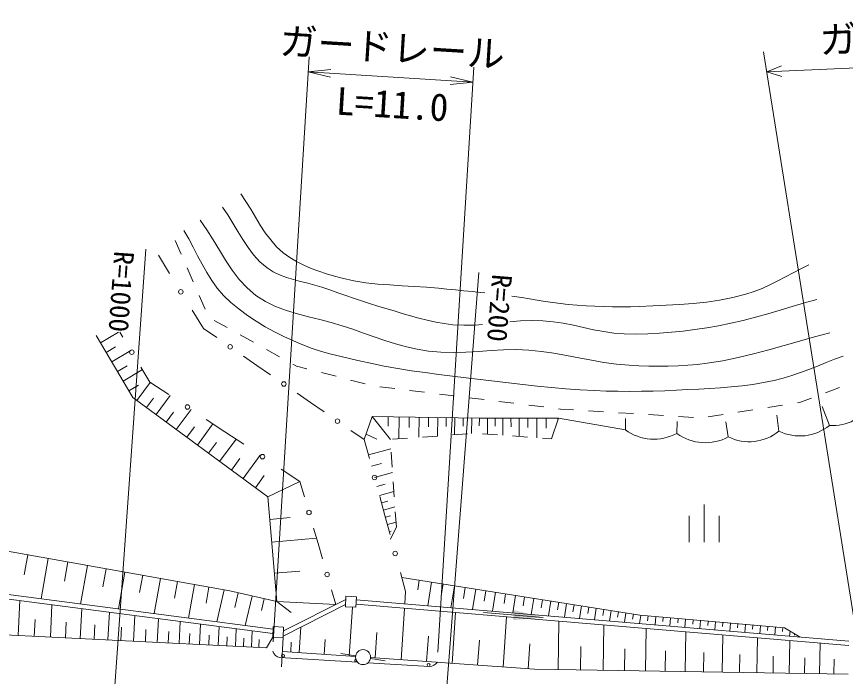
# Model space of a CAD drawing. Units: millimetres, scale not verified. Extents: x 40000 to 680000, y 20000 to 380000.
# Drawn here: x 174828 to 230038, y 285988 to 329957 of the extents above; entities that cross this region are included whole.
import ezdxf
from ezdxf.enums import TextEntityAlignment as Align

# ---------------------------------------------------------------- set-up
doc = ezdxf.new("R2010")
doc.units = ezdxf.units.MM
doc.header["$LTSCALE"] = 1000
doc.linetypes.add('CHAIN', pattern=[18.5, 12, -1.5, 3.5, -1.5])
for name, color, linetype, lineweight in [('M-BGD', 7, 'Continuous', 13), ('M-BMK', 2, 'CHAIN', 13), ('M-STR-HTXT', 7, 'Continuous', 13)]:
    doc.layers.add(name, color=color, linetype=linetype, lineweight=lineweight)
doc.styles.add('ＭＳ ゴシック', font='')
doc.styles.get('ＭＳ ゴシック').set_extended_font_data('MS Gothic')

# ---------------------------------------------------------------- blocks, each defined once
blk = doc.blocks.new('open_arrow')
at = {"color": 0, "linetype": 'Continuous', "lineweight": -2}
blk.add_lwpolyline([(7.5, 1.25), (0, 0), (7.5, -1.25)], dxfattribs=at)
blk = doc.blocks.new('filled_arrow')
at = {"color": 0, "linetype": 'Continuous', "lineweight": -2}
blk.add_solid([(7.5, 1.25), (0, 0), (7.5, -1.25)], dxfattribs=at)

msp = doc.modelspace()

# ---------------------------------------------------------------- linework, layer by layer
at = {"layer": 'M-BGD'}
for p, q in [((185387, 315038), (185789, 314122)), ((184273, 314053), (185022, 312836)), ((186190, 313207), (186591, 312291)), ((186993, 311375), (187394, 310459)), ((186521, 310400), (187271, 309182)), ((187271, 309182), (188164, 308564)), ((187985, 309715), (188859, 309228)), ((182566, 304575), (180125, 308709)), ((180415, 308218), (181618, 308928)), ((181701, 308923), (181902, 308590)), ((189732, 308741), (190606, 308254)), ((180791, 307580), (181425, 307955)), ((181168, 306943), (182442, 307696)), ((191479, 307768), (192352, 307281)), ((189949, 307328), (190842, 306710)), ((181544, 306306), (182185, 306684)), ((181921, 305668), (183209, 306429)), ((183108, 306596), (183711, 305599)), ((190842, 306710), (191735, 306092)), ((195136, 306231), (196106, 305985)), ((182301, 305024), (182948, 305407)), ((182847, 304369), (183738, 305581)), ((183711, 305599), (184960, 304771)), ((197075, 305738), (198044, 305492)), ((193521, 304856), (194414, 304238)), ((199021, 305288), (200014, 305166)), ((201006, 305044), (201999, 304921)), ((202991, 304799), (203984, 304677)), ((228713, 304892), (229649, 305246)), ((191555, 297962), (182566, 304575)), ((183484, 303900), (183941, 304521)), ((184121, 303431), (185059, 304706)), ((194414, 304238), (195307, 303620)), ((204976, 304555), (205969, 304432)), ((206961, 304310), (207954, 304188)), ((185462, 302445), (186448, 303785)), ((208946, 304066), (209939, 303943)), ((212926, 303688), (213925, 303626)), ((222882, 303600), (223870, 303754)), ((224859, 303907), (225847, 304061)), ((228974, 302718), (228485, 303983)), ((184792, 302938), (185273, 303592)), ((187459, 303116), (188708, 302288)), ((198510, 303318), (197985, 301766)), ((199726, 301785), (198510, 303318)), ((205669, 303187), (198510, 303318)), ((199583, 303298), (199571, 302654)), ((200313, 303285), (200286, 301825)), ((200983, 303272), (200970, 302578)), ((201653, 303260), (201629, 301920)), ((202268, 303249), (202257, 302612)), ((202883, 303238), (202861, 302008)), ((203448, 303227), (203437, 302643)), ((204013, 303217), (203992, 302088)), ((204577, 303207), (204568, 302673)), ((205142, 303196), (205123, 302173)), ((205656, 303187), (205647, 302687)), ((210936, 303199), (205669, 303187)), ((206203, 303188), (206205, 302134)), ((206709, 303189), (206711, 302658)), ((207216, 303190), (207219, 302060)), ((207761, 303192), (207763, 302620)), ((208306, 303193), (208309, 301980)), ((208893, 303194), (208894, 302580)), ((209479, 303190), (209482, 301893)), ((210110, 303197), (210112, 302537)), ((210936, 303199), (210465, 301821)), ((210886, 303199), (210886, 303126)), ((215379, 302418), (210936, 303199)), ((214923, 303563), (215921, 303501)), ((215379, 302418), (215395, 303175)), ((216919, 303438), (217917, 303376)), ((218915, 303313), (219913, 303251)), ((220906, 303293), (221894, 303446)), ((225605, 302333), (225476, 303395)), ((186167, 301926), (186673, 302614)), ((186872, 301407), (187909, 302817)), ((218808, 302184), (218832, 302969)), ((222237, 301949), (222077, 302962)), ((188708, 302288), (189958, 301460)), ((197092, 302384), (197985, 301766)), ((198111, 302137), (198828, 301800)), ((201872, 301938), (202870, 302008)), ((203867, 302079), (204865, 302150)), ((205862, 302159), (206859, 302086)), ((207857, 302013), (208854, 301940)), ((187613, 300862), (188145, 301585)), ((188355, 300316), (189446, 301799)), ((197985, 301766), (198330, 300502)), ((199877, 301796), (200875, 301867)), ((209851, 301866), (210465, 301821)), ((198262, 300752), (199768, 301163)), ((199852, 299941), (199784, 300939)), ((189135, 299743), (189694, 300503)), ((189915, 299169), (191062, 300729)), ((192456, 299805), (193706, 298977)), ((198467, 299999), (199145, 300184)), ((190735, 298565), (191323, 299366)), ((198672, 299245), (199877, 299574)), ((191555, 297962), (193706, 298977)), ((193706, 298977), (194007, 297944)), ((198836, 298643), (199378, 298791)), ((199988, 297946), (199920, 298944)), ((199001, 298041), (199964, 298303)), ((192168, 290971), (191555, 297962)), ((199019, 297974), (199363, 296710)), ((199132, 297558), (199565, 297676)), ((158155, 297205), (189041, 291694)), ((199263, 297076), (200034, 297286)), ((220634, 294945), (220634, 297445)), ((191688, 296450), (193050, 296569)), ((199363, 296710), (199708, 295446)), ((199395, 296593), (199732, 296685)), ((200125, 295951), (200057, 296948)), ((219634, 294945), (219634, 296695)), ((221634, 294945), (221634, 296695)), ((199526, 296111), (200103, 296268)), ((200125, 295951), (199742, 295137)), ((194609, 295878), (194910, 294846)), ((199658, 295629), (199787, 295664)), ((191820, 294938), (194806, 295200)), ((194910, 294846), (195211, 293813)), ((175570, 294097), (175331, 292758)), ((176941, 293852), (176461, 291157)), ((191911, 289141), (159678, 293346)), ((178248, 293619), (178021, 292343)), ((179555, 293386), (179096, 290813)), ((180801, 293164), (180584, 291947)), ((191898, 288841), (159596, 293054)), ((182047, 292942), (181609, 290485)), ((183234, 292730), (183027, 291570)), ((192003, 292858), (193702, 293007)), ((200397, 292918), (200741, 291654)), ((184422, 292518), (184003, 290173)), ((185553, 292316), (185356, 291211)), ((186685, 292114), (186285, 289875)), ((200485, 292585), (216346, 290067)), ((201655, 292399), (201554, 291767)), ((202473, 292269), (202223, 290694)), ((203235, 292148), (203109, 291358)), ((187640, 291944), (187450, 290877)), ((188660, 291764), (188166, 289630)), ((189041, 291694), (192168, 290971)), ((189586, 291550), (189362, 290578)), ((195812, 291747), (196094, 290781)), ((200741, 291654), (200686, 290823)), ((203997, 292027), (203764, 290564)), ((204706, 291915), (204590, 291179)), ((205416, 291802), (205200, 290443)), ((206077, 291697), (205968, 291012)), ((206738, 291592), (206537, 290331)), ((174929, 288711), (175043, 291039)), ((190513, 291336), (190061, 289383)), ((191328, 291166), (191147, 290385)), ((192168, 290971), (196094, 290781)), ((192168, 290971), (193110, 290244)), ((192606, 289018), (196753, 291114)), ((196731, 290626), (196763, 291325)), ((196763, 291325), (197462, 291294)), ((197431, 290594), (197462, 291294)), ((197453, 291094), (230261, 288339)), ((207398, 291487), (207297, 290851)), ((208059, 291383), (207874, 290219)), ((208671, 291285), (208578, 290696)), ((209283, 291188), (209113, 290115)), ((209850, 291098), (209763, 290552)), ((210417, 291008), (210260, 290019)), ((177083, 288606), (177188, 290759)), ((179075, 288509), (179172, 290501)), ((192591, 288674), (196738, 290770)), ((197431, 290594), (196731, 290626)), ((196988, 287338), (197208, 290604)), ((197439, 290794), (230258, 288038)), ((200443, 287095), (200674, 290523)), ((210942, 290925), (210862, 290419)), ((211467, 290841), (211322, 289929)), ((211961, 290763), (211887, 290295)), ((212455, 290685), (212321, 289845)), ((212948, 290606), (212880, 290175)), ((213442, 290528), (213321, 289761)), ((213936, 290449), (213873, 290054)), ((180917, 288419), (181007, 290261)), ((182621, 288336), (182704, 290040)), ((203842, 286855), (204070, 290237)), ((209915, 289906), (205929, 290241)), ((207240, 286609), (207465, 289952)), ((214430, 290371), (214320, 289678)), ((214924, 290293), (214867, 289934)), ((215418, 290214), (215319, 289594)), ((215911, 290136), (215860, 289814)), ((216405, 290057), (216318, 289510)), ((216346, 290067), (225990, 289226)), ((216905, 290018), (216854, 289693)), ((217400, 289975), (217355, 289423)), ((217898, 289931), (217874, 289639)), ((218397, 289888), (218351, 289339)), ((176006, 288659), (176061, 289779)), ((178079, 288557), (178129, 289594)), ((179996, 288464), (180043, 289422)), ((184198, 288259), (184275, 289835)), ((185656, 288187), (185727, 289646)), ((187004, 288122), (187070, 289470)), ((188252, 288061), (188313, 289308)), ((191887, 288609), (191919, 289309)), ((191919, 289309), (192618, 289277)), ((210895, 286444), (210945, 289660)), ((213905, 286398), (213952, 289407)), ((218895, 289844), (218871, 289556)), ((219393, 289801), (219348, 289255)), ((219891, 289758), (219867, 289473)), ((220389, 289714), (220344, 289172)), ((220887, 289671), (220864, 289390)), ((221385, 289627), (221341, 289089)), ((221883, 289584), (221860, 289306)), ((222381, 289541), (222337, 289005)), ((222880, 289497), (222857, 289223)), ((223378, 289454), (223334, 288921)), ((223876, 289410), (223853, 289140)), ((224374, 289367), (224330, 288837)), ((224872, 289323), (224850, 289057)), ((167214, 289088), (191472, 287903)), ((181769, 288377), (181812, 289264)), ((183409, 288297), (183449, 289117)), ((184927, 288223), (184964, 288982)), ((186330, 288155), (186364, 288856)), ((189406, 288004), (189462, 289158)), ((190473, 287952), (190526, 289020)), ((192587, 288578), (192618, 289277)), ((193643, 287574), (193757, 289263)), ((198716, 287217), (198831, 288925)), ((216722, 286354), (216765, 289171)), ((219358, 286314), (219399, 288950)), ((225370, 289280), (225327, 288754)), ((225868, 289237), (225847, 288974)), ((225990, 289226), (227016, 288611)), ((226351, 289010), (226323, 288670)), ((226652, 288830), (226643, 288729)), ((187628, 288091), (187660, 288740)), ((188829, 288032), (188858, 288633)), ((189940, 287978), (189967, 288534)), ((190973, 287928), (190998, 288441)), ((191472, 287903), (191887, 288609)), ((192587, 288578), (191887, 288609)), ((192587, 288578), (192486, 286619)), ((193089, 287613), (193119, 288260)), ((195316, 287456), (195383, 288456)), ((202143, 286975), (202256, 288666)), ((205541, 286735), (205654, 288409)), ((221826, 286276), (221864, 288743)), ((224135, 286240), (224171, 288549)), ((226296, 286207), (226330, 288368)), ((228319, 286175), (228350, 288198)), ((197409, 287309), (192539, 287652)), ((208912, 286496), (209024, 288154)), ((212400, 286421), (212424, 287977)), ((215314, 286376), (215336, 287833)), ((218040, 286334), (218061, 287697)), ((192360, 287257), (197536, 286940)), ((196429, 287526), (197415, 287358)), ((198400, 287189), (199386, 287021)), ((209328, 286468), (198406, 287238)), ((220592, 286295), (220612, 287571)), ((222980, 286258), (222999, 287452)), ((225216, 286223), (225233, 287341)), ((227308, 286191), (227324, 287237)), ((229266, 286161), (229281, 287140)), ((198236, 286896), (202330, 286645)), ((209329, 286469), (230213, 286146))]:
    msp.add_line(p, q, dxfattribs=at)
for points in [[(189758, 318137), (190100, 317635), (190423, 317116), (190739, 316589), (191059, 316066), (191394, 315557), (191754, 315073), (192151, 314623), (192595, 314219), (193026, 313906), (193482, 313630), (193960, 313388), (194455, 313176), (194962, 312988), (195477, 312820), (195996, 312669), (196514, 312530), (197299, 312354), (198093, 312226), (198895, 312136), (199701, 312072), (200509, 312023), (201319, 311978), (202127, 311925), (202931, 311854), (203497, 311796), (204064, 311740), (204630, 311685), (205196, 311629), (205762, 311572), (206022, 311545)], [(188542, 317259), (188899, 316738), (189235, 316196), (189563, 315646), (189895, 315100), (190244, 314570), (190621, 314070), (191041, 313611), (191514, 313205), (191918, 312947), (192350, 312740), (192802, 312572), (193269, 312432), (193745, 312309), (194223, 312191), (194698, 312065), (195162, 311922), (195692, 311739), (196222, 311554), (196752, 311369), (197282, 311185), (197813, 311006), (198346, 310831), (198881, 310663), (199418, 310503), (199970, 310341), (200521, 310177), (201074, 310014), (201628, 309859), (202185, 309717), (202745, 309594), (203309, 309494), (203877, 309422), (204627, 309383), (205378, 309399), (205858, 309434)], [(187055, 316381), (187502, 315738), (187924, 315070), (188335, 314391), (188751, 313718), (189188, 313065), (189660, 312448), (190182, 311882), (190771, 311381), (191408, 310974), (192086, 310644), (192797, 310375), (193531, 310150), (194279, 309953), (195031, 309765), (195779, 309571), (196514, 309355), (197224, 309117), (197934, 308870), (198644, 308623), (199356, 308383), (200071, 308159), (200792, 307959), (201520, 307792), (202256, 307666), (203086, 307587), (203920, 307569), (204756, 307593), (205594, 307643), (206433, 307700), (207271, 307745), (208109, 307763), (208944, 307733), (209785, 307650), (210622, 307528), (211455, 307380), (212288, 307220), (213120, 307060), (213954, 306915), (214791, 306797), (215632, 306720), (216282, 306685), (216934, 306663), (217586, 306654), (218238, 306660), (218889, 306682), (219540, 306721), (220188, 306778), (220834, 306855), (221872, 307022), (222902, 307235), (223925, 307483), (224943, 307756), (225958, 308043), (226973, 308333), (227989, 308616), (229009, 308882)], [(185975, 315705), (186292, 315155), (186591, 314592), (186884, 314023), (187181, 313457), (187491, 312902), (187825, 312365), (188195, 311856), (188609, 311381), (189111, 310900), (189645, 310453), (190207, 310038), (190792, 309652), (191395, 309292), (192013, 308955), (192639, 308639), (193271, 308341), (193885, 308080), (194511, 307849), (195148, 307645), (195792, 307462), (196443, 307296), (197096, 307143), (197751, 306997), (198405, 306855), (199308, 306671), (200215, 306507), (201126, 306362), (202039, 306231), (202954, 306110), (203870, 305996), (204786, 305885), (205701, 305774), (206653, 305657), (207606, 305542), (208558, 305431), (209512, 305327), (210466, 305232), (211422, 305150), (212378, 305082), (213335, 305031), (214112, 305003), (214889, 304987), (215666, 304981), (216444, 304986), (217221, 305001), (217998, 305024), (218775, 305057), (219551, 305098), (220272, 305139), (220995, 305181), (221717, 305228), (222438, 305285), (223158, 305357), (223874, 305448), (224586, 305563), (225293, 305706), (225882, 305857), (226464, 306035), (227039, 306234), (227610, 306449), (228178, 306672), (228746, 306897), (229315, 307118), (229887, 307328)], [(207811, 311333), (207974, 311310), (208488, 311230), (209002, 311145), (209516, 311058), (210030, 310973), (210545, 310895), (211061, 310827), (211579, 310773), (212168, 310725), (212759, 310685), (213350, 310652), (213942, 310629), (214533, 310615), (215125, 310612), (215717, 310619), (216308, 310638), (217201, 310676), (218097, 310716), (218993, 310768), (219888, 310839), (220778, 310934), (221661, 311063), (222537, 311232), (223401, 311449), (223950, 311627), (224485, 311840), (225010, 312081), (225528, 312341), (226042, 312612), (226555, 312885), (227070, 313154), (227590, 313408)], [(207677, 309611), (208386, 309672), (209138, 309706), (209890, 309692), (210570, 309627), (211247, 309520), (211920, 309386), (212592, 309239), (213263, 309094), (213937, 308965), (214613, 308867), (215294, 308814), (216083, 308800), (216871, 308814), (217660, 308854), (218447, 308918), (219233, 309003), (220018, 309106), (220799, 309224), (221577, 309355), (222409, 309518), (223234, 309712), (224054, 309928), (224870, 310160), (225684, 310401), (226498, 310645), (227313, 310884), (228130, 311111)], [(193226, 306794), (193479, 306652), (194167, 306477)], [(226835, 304215), (226985, 304238), (227778, 304538)], [(210931, 303821), (211070, 303804), (211928, 303750)]]:
    msp.add_lwpolyline(points, dxfattribs=at)
for centre, radius in [((185772, 311618), 150), ((189057, 307946), 150), ((182505, 307593), 150), ((192628, 305474), 150), ((186210, 303943), 150), ((196200, 303002), 150), ((191207, 300633), 150), ((198674, 299238), 150), ((194308, 296911), 150), ((200052, 294182), 150), ((195511, 292780), 150), ((197908, 287273), 500), ((192574, 287360), 100), ((202269, 286752), 100)]:
    msp.add_circle(centre, radius, dxfattribs=at)
for centre, radius, start, end in [((229249, 305471), 2767, 264.2957, 334.2689), ((226992, 305132), 3123, 243.6385, 309.3758), ((217278, 304998), 3203, 233.6452, 298.5352), ((220707, 304763), 3203, 233.6452, 298.5352), ((223624, 304748), 3123, 243.6385, 309.3758), ((192412, 287771), 516, 191.9279, 264.2582), ((197455, 287056), 100, 108.8016, 302.4661), ((202269, 287398), 755, 274.636, 322.4971)]:
    msp.add_arc(centre, radius, start, end, dxfattribs=at)
msp.add_open_spline([(109307, 287500), (111457, 286811), (112070, 286587), (113804, 285902), (116348, 284898), (117692, 284141), (120143, 282929), (122300, 281864), (123518, 281279), (125608, 280088), (127053, 279264), (127836, 278756), (129236, 277858), (130493, 277054), (131106, 276451), (132428, 275760), (133316, 275296), (133795, 274885), (134789, 274754), (136563, 274521), (137556, 275133), (139335, 275323), (141672, 275571), (142984, 275679), (145324, 275891), (148345, 276165), (150032, 276416), (153062, 276547), (153916, 276583), (154396, 276527), (155248, 276459), (158344, 276214), (160039, 275723), (163089, 275138), (164974, 274776), (166011, 274479), (167883, 274055), (169386, 273714), (170191, 273269), (171730, 273181), (174566, 273017), (176148, 273554), (178987, 273661), (181205, 273745), (182453, 273737), (184670, 273618), (187465, 273467), (189019, 273224), (191796, 272874), (194880, 272486), (196579, 272064), (199665, 271694), (201691, 271451), (202827, 271244), (204868, 271213), (206970, 271181), (208153, 271257), (210245, 271476), (212515, 271713), (213753, 272093), (216015, 272394), (218092, 272670), (219258, 272831), (221349, 272962), (223343, 273087), (224466, 273085), (226464, 273049), (228790, 273008), (230090, 272876), (232409, 272700), (234309, 272555), (235380, 272513), (237262, 272219), (239828, 271818), (241276, 271531), (243732, 270689), (245539, 270069), (246672, 269836), (248191, 268678), (249188, 267918), (249593, 267531), (250493, 266441)], degree=3, knots=[0, 0, 0, 0, 1, 1, 1, 2, 2, 2, 3, 3, 3, 4, 4, 4, 5, 5, 5, 6, 6, 6, 7, 7, 7, 8, 8, 8, 9, 9, 9, 10, 10, 10, 11, 11, 11, 12, 12, 12, 13, 13, 13, 14, 14, 14, 15, 15, 15, 16, 16, 16, 17, 17, 17, 18, 18, 18, 19, 19, 19, 20, 20, 20, 21, 21, 21, 22, 22, 22, 23, 23, 23, 24, 24, 24, 25, 25, 25, 26, 26, 26, 27, 27, 27, 27], dxfattribs=at)
at = {"layer": 'M-BMK'}
msp.add_arc((248751, 1235060), 952906, 262.1668, 265.94235, dxfattribs=at)
at = {"layer": 'M-STR-HTXT'}
for p, q in [((231193, 286125), (224585, 327617)), ((191922, 288286), (194315, 327268)), ((224799, 326275), (246984, 327231)), ((202890, 287613), (205283, 326594)), ((224799, 326275), (225783, 326668)), ((194254, 326270), (205222, 325596)), ((224799, 326275), (225813, 325968)), ((181324, 284543), (183446, 314467)), ((203304, 282983), (205625, 312894))]:
    msp.add_line(p, q, dxfattribs=at)

# ---------------------------------------------------------------- block references
at = {"layer": 'M-BGD', "xscale": 267, "yscale": 267, "rotation": 175.2}
msp.add_blockref('filled_arrow', (209915, 289906), dxfattribs=at)
at = {"layer": 'M-STR-HTXT', "xscale": 200, "yscale": 200}
for p, rotation in [((194254, 326270), 356.5), ((205222, 325596), 176.5)]:
    msp.add_blockref('open_arrow', p, dxfattribs=dict(at, rotation=rotation))

# ---------------------------------------------------------------- texts
at = {"layer": 'M-STR-HTXT', "style": 'ＭＳ ゴシック'}
for s, rotation, p in [('ガードレール', 2.467, (235870, 327253)), ('ガードレール', 356.487, (199768, 326432)), ('L=11.0', 356.487, (199768, 322654))]:
    msp.add_text(s, height=1833, rotation=rotation, dxfattribs=at).set_placement(p, align=Align.BOTTOM_CENTER)
for s, rotation, p in [('R=1000', 265.942, (180947, 314390)), ('R=200', 265.563, (206124, 312855))]:
    msp.add_text(s, height=1320, rotation=rotation, dxfattribs=at).set_placement(p, align=Align.BOTTOM_LEFT)

doc.saveas('drawing.dxf')
